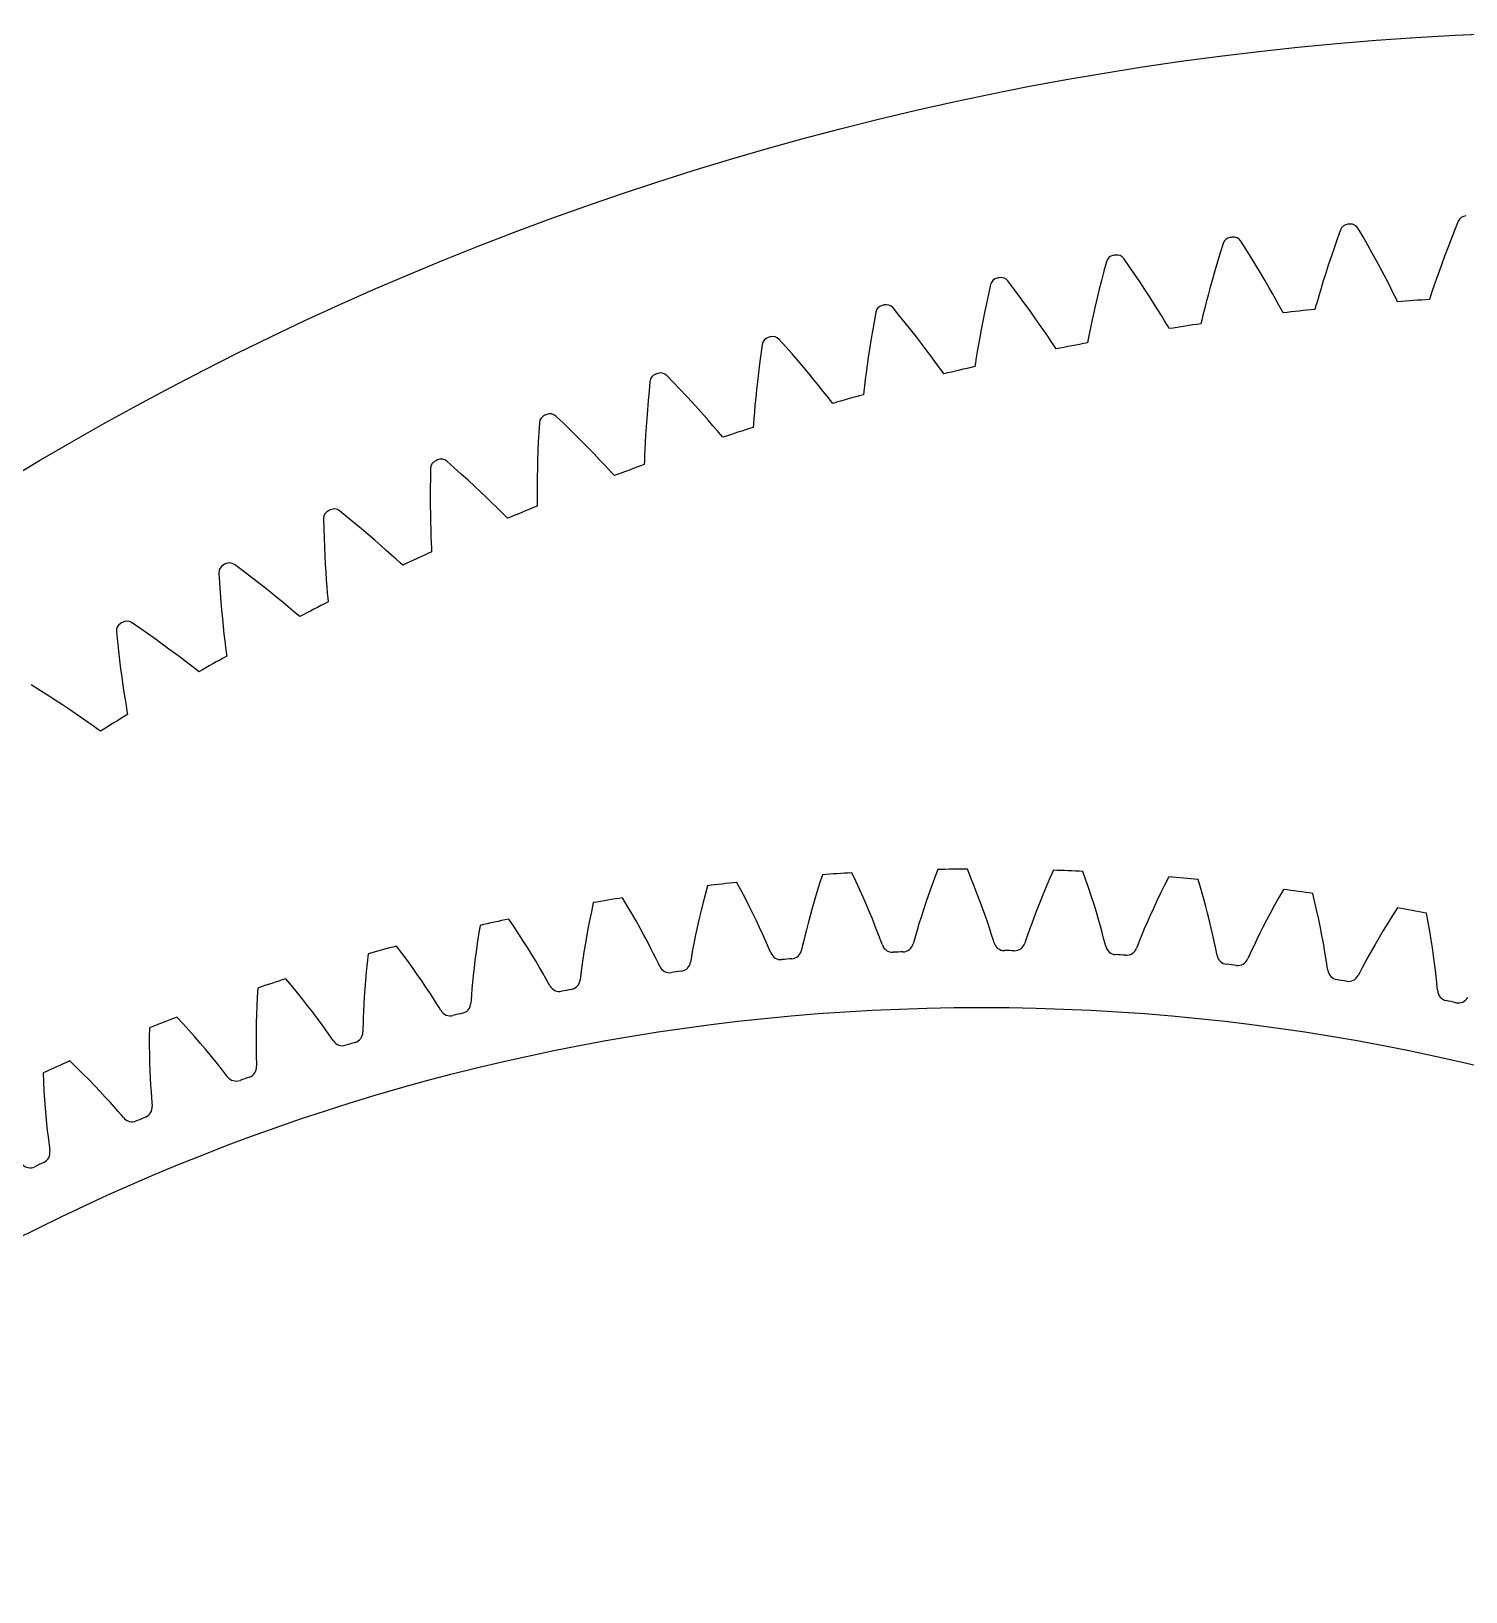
# Model space of a CAD drawing. Header units: millimetres. Extents: x -171 to 171, y -171 to 171.
# Drawn here: x -87.5 to -8.2, y 85 to 171.3 of the extents above; entities that cross this region are included whole.
import ezdxf

# ---------------------------------------------------------------- set-up
doc = ezdxf.new("R2010")
doc.units = ezdxf.units.MM

msp = doc.modelspace()

# ---------------------------------------------------------------- linework, layer by layer
at = {"layer": 'journal'}
msp.add_circle((-35, 0), 117.35, dxfattribs=at)
at = {"layer": 'outer'}
msp.add_circle((0, 0), 171.326572, dxfattribs=at)
at = {"layer": 'output_ring'}
for p, q in [((-8.648184, 160.820363), (-8.850737, 160.316102)), ((-20.378267, 159.261779), (-20.668935, 159.72093)), ((-15.340369, 159.825721), (-15.513183, 159.328869)), ((-15.158418, 160.337777), (-15.340369, 159.825721)), ((-13.907351, 159.956787), (-14.179172, 160.42734)), ((-13.647272, 159.499528), (-13.907351, 159.956787)), ((-9.043544, 159.826661), (-9.225796, 159.35325)), ((-8.850737, 160.316102), (-9.043544, 159.826661)), ((-21.804797, 159.072747), (-21.957333, 158.5693)), ((-21.643746, 159.591756), (-21.804797, 159.072747)), ((-20.099872, 158.815435), (-20.378267, 159.261779)), ((-19.834764, 158.38294), (-20.099872, 158.815435)), ((-15.6761, 158.848461), (-15.829045, 158.385909)), ((-15.513183, 159.328869), (-15.6761, 158.848461)), ((-13.39991, 159.056644), (-13.647272, 159.499528)), ((-13.165593, 158.629511), (-13.39991, 159.056644)), ((-9.397361, 158.897276), (-9.558023, 158.460476)), ((-9.225796, 159.35325), (-9.397361, 158.897276)), ((-28.233399, 158.058417), (-28.365408, 157.549202)), ((-28.093514, 158.583526), (-28.233399, 158.058417)), ((-26.815702, 158.305105), (-27.124739, 158.752099)), ((-26.519447, 157.87041), (-26.815702, 158.305105)), ((-22.100648, 158.082684), (-22.234722, 157.614313)), ((-21.957333, 158.5693), (-22.100648, 158.082684)), ((-19.58333, 157.965654), (-19.834764, 158.38294)), ((-19.346095, 157.565246), (-19.58333, 157.965654)), ((-15.971874, 157.942956), (-16.104334, 157.521831)), ((-15.829045, 158.385909), (-15.971874, 157.942956)), ((-12.94478, 158.219818), (-13.165593, 158.629511)), ((-12.738123, 157.829709), (-12.94478, 158.219818)), ((-9.707441, 158.045064), (-9.845069, 157.653993)), ((-9.558023, 158.460476), (-9.707441, 158.045064)), ((-34.497125, 157.314744), (-34.615614, 156.784398)), ((-33.209079, 157.088336), (-33.535976, 157.522439)), ((-32.895451, 156.666003), (-33.209079, 157.088336)), ((-28.488884, 157.057178), (-28.603868, 156.583759)), ((-28.365408, 157.549202), (-28.488884, 157.057178)), ((-26.23703, 157.449014), (-26.519447, 157.87041)), ((-25.968892, 157.04226), (-26.23703, 157.449014)), ((-25.715625, 156.651795), (-25.968892, 157.04226)), ((-22.359483, 157.165937), (-22.474768, 156.739789)), ((-22.234722, 157.614313), (-22.359483, 157.165937)), ((-19.123799, 157.183832), (-19.346095, 157.565246)), ((-18.917513, 156.824216), (-19.123799, 157.183832)), ((-16.226, 157.125504), (-16.336142, 156.758191)), ((-16.104334, 157.521831), (-16.226, 157.125504)), ((-12.54658, 157.462028), (-12.738123, 157.829709)), ((-12.371634, 157.12079), (-12.54658, 157.462028)), ((-12.215796, 156.81224), (-12.371634, 157.12079)), ((-9.970005, 157.291446), (-10.080647, 156.963961)), ((-9.845069, 157.653993), (-9.970005, 157.291446)), ((-34.726878, 156.270251), (-34.830314, 155.773627)), ((-34.615614, 156.784398), (-34.726878, 156.270251)), ((-32.596189, 156.256399), (-32.895451, 156.666003)), ((-32.311787, 155.860845), (-32.596189, 156.256399)), ((-28.603868, 156.583759), (-28.710355, 156.130694)), ((-25.478055, 156.279703), (-25.715625, 156.651795)), ((-25.257364, 155.928742), (-25.478055, 156.279703)), ((-22.580272, 156.338857), (-22.675438, 155.967383)), ((-22.474768, 156.739789), (-22.580272, 156.338857)), ((-18.728881, 156.490348), (-18.917513, 156.824216)), ((-18.560668, 156.188367), (-18.728881, 156.490348)), ((-18.418392, 155.929677), (-18.560668, 156.188367)), ((-16.433421, 156.426491), (-16.514976, 156.142745)), ((-16.336142, 156.758191), (-16.433421, 156.426491)), ((-12.084121, 156.547997), (-12.215796, 156.81224)), ((-11.99497, 156.367178), (-12.084121, 156.547997)), ((-10.173634, 156.683753), (-10.236321, 156.492144)), ((-10.080647, 156.963961), (-10.173634, 156.683753)), ((-40.844056, 155.787495), (-40.940956, 155.252782)), ((-39.547893, 155.613471), (-39.892114, 156.033969)), ((-39.217408, 155.204195), (-39.547893, 155.613471)), ((-34.830314, 155.773627), (-34.926017, 155.295937)), ((-32.042905, 155.480965), (-32.311787, 155.860845)), ((-31.79045, 155.118806), (-32.042905, 155.480965)), ((-28.808275, 155.700225), (-28.897445, 155.295346)), ((-28.710355, 156.130694), (-28.808275, 155.700225)), ((-25.055357, 155.602793), (-25.257364, 155.928742)), ((-24.875044, 155.307877), (-25.055357, 155.602793)), ((-22.829184, 155.345195), (-22.876148, 155.149139)), ((-22.759195, 155.632013), (-22.829184, 155.345195)), ((-22.675438, 155.967383), (-22.759195, 155.632013)), ((-18.321986, 155.752619), (-18.418392, 155.929677)), ((-16.514976, 156.142745), (-16.569847, 155.948753)), ((-41.031293, 154.734548), (-41.114517, 154.234141)), ((-40.940956, 155.252782), (-41.031293, 154.734548)), ((-38.901792, 154.807055), (-39.217408, 155.204195)), ((-38.601593, 154.423352), (-38.901792, 154.807055)), ((-35.014056, 154.838929), (-35.094451, 154.404845)), ((-34.926017, 155.295937), (-35.014056, 154.838929)), ((-31.555718, 154.777077), (-31.79045, 155.118806)), ((-31.340668, 154.459582), (-31.555718, 154.777077)), ((-31.148551, 154.172216), (-31.340668, 154.459582)), ((-29.047575, 154.581832), (-29.105884, 154.292413)), ((-28.977479, 154.920321), (-29.047575, 154.581832)), ((-28.897445, 155.295346), (-28.977479, 154.920321)), ((-24.722402, 155.055165), (-24.875044, 155.307877)), ((-24.6189, 154.882159), (-24.722402, 155.055165)), ((-47.123881, 154.004286), (-47.199032, 153.466086)), ((-45.821731, 153.882933), (-46.18271, 154.289137)), ((-45.474931, 153.487387), (-45.821731, 153.882933)), ((-41.190783, 153.752964), (-41.260229, 153.292764)), ((-41.114517, 154.234141), (-41.190783, 153.752964)), ((-38.317537, 154.05468), (-38.601593, 154.423352)), ((-38.050613, 153.70305), (-38.317537, 154.05468)), ((-37.802225, 153.371114), (-38.050613, 153.70305)), ((-35.231909, 153.618725), (-35.288231, 153.277673)), ((-35.16714, 153.996686), (-35.231909, 153.618725)), ((-35.094451, 154.404845), (-35.16714, 153.996686)), ((-30.985793, 153.925898), (-31.148551, 154.172216)), ((-30.875365, 153.757229), (-30.985793, 153.925898)), ((-29.105884, 154.292413), (-29.144864, 154.094615)), ((-47.268293, 152.944617), (-47.331169, 152.441248)), ((-47.199032, 153.466086), (-47.268293, 152.944617)), ((-45.14348, 153.103363), (-45.474931, 153.487387)), ((-44.827978, 152.732142), (-45.14348, 153.103363)), ((-44.529215, 152.375284), (-44.827978, 152.732142)), ((-41.322967, 152.855779), (-41.379055, 152.445009)), ((-41.260229, 153.292764), (-41.322967, 152.855779)), ((-37.574485, 153.062595), (-37.802225, 153.371114)), ((-37.370881, 152.78325), (-37.574485, 153.062595)), ((-37.198274, 152.543731), (-37.370881, 152.78325)), ((-35.334763, 152.98613), (-35.365695, 152.786914)), ((-35.288231, 153.277673), (-35.334763, 152.98613)), ((-53.326282, 151.968049), (-53.37956, 151.427246)), ((-52.020283, 151.899566), (-52.397428, 152.290807)), ((-51.657738, 151.5184), (-52.020283, 151.899566)), ((-47.387873, 151.957376), (-47.438612, 151.49474)), ((-47.331169, 152.441248), (-47.387873, 151.957376)), ((-44.24826, 152.03476), (-44.529215, 152.375284)), ((-43.986624, 151.713163), (-44.24826, 152.03476)), ((-41.428454, 152.064734), (-41.470908, 151.72168)), ((-41.379055, 152.445009), (-41.428454, 152.064734)), ((-37.081101, 152.379675), (-37.198274, 152.543731)), ((-53.37956, 151.427246), (-53.427631, 150.903398)), ((-51.310997, 151.148124), (-51.657738, 151.5184)), ((-50.98071, 150.789993), (-51.310997, 151.148124)), ((-47.483589, 151.055571), (-47.522984, 150.642866)), ((-47.438612, 151.49474), (-47.483589, 151.055571)), ((-43.746568, 151.414127), (-43.986624, 151.713163)), ((-43.53181, 151.143263), (-43.746568, 151.414127)), ((-43.349638, 150.910934), (-43.53181, 151.143263)), ((-41.505587, 151.42849), (-41.52842, 151.228185)), ((-41.470908, 151.72168), (-41.505587, 151.42849)), ((-53.470057, 150.397895), (-53.507104, 149.912123)), ((-53.427631, 150.903398), (-53.470057, 150.397895)), ((-50.667731, 150.445536), (-50.98071, 150.789993)), ((-50.373207, 150.116677), (-50.667731, 150.445536)), ((-47.556932, 150.260901), (-47.585449, 149.916408)), ((-47.522984, 150.642866), (-47.556932, 150.260901)), ((-43.225914, 150.751763), (-43.349638, 150.910934)), ((-59.441067, 149.682129), (-59.472385, 149.139611)), ((-58.133366, 149.666629), (-58.526056, 150.042264)), ((-57.755672, 149.300468), (-58.133366, 149.666629)), ((-57.39421, 148.944548), (-57.755672, 149.300468)), ((-53.539053, 149.44781), (-53.566196, 149.007179)), ((-53.507104, 149.912123), (-53.539053, 149.44781)), ((-50.098753, 149.805948), (-50.373207, 150.116677)), ((-49.846775, 149.516885), (-50.098753, 149.805948)), ((-49.621217, 149.254947), (-49.846775, 149.516885)), ((-47.608217, 149.622054), (-47.622914, 149.420988)), ((-47.585449, 149.916408), (-47.608217, 149.622054)), ((-59.499188, 148.614246), (-59.521093, 148.107438)), ((-59.472385, 149.139611), (-59.499188, 148.614246)), ((-57.049681, 148.600096), (-57.39421, 148.944548)), ((-56.722999, 148.268606), (-57.049681, 148.600096)), ((-53.588834, 148.593216), (-53.607274, 148.210189)), ((-53.566196, 149.007179), (-53.588834, 148.593216)), ((-49.42978, 149.030192), (-49.621217, 149.254947)), ((-49.299706, 148.876165), (-49.42978, 149.030192)), ((-64.150937, 147.18779), (-64.558527, 147.547203)), ((-59.538424, 147.620564), (-59.55153, 147.155338)), ((-59.521093, 148.107438), (-59.538424, 147.620564)), ((-56.41539, 147.951953), (-56.722999, 148.268606)), ((-56.128569, 147.652601), (-56.41539, 147.951953)), ((-55.865085, 147.373988), (-56.128569, 147.652601)), ((-53.632627, 147.569789), (-53.639164, 147.368292)), ((-53.621807, 147.864824), (-53.632627, 147.569789)), ((-53.607274, 148.210189), (-53.621807, 147.864824)), ((-65.458192, 147.150282), (-65.467498, 146.60694)), ((-63.758714, 146.837236), (-64.150937, 147.18779)), ((-63.383125, 146.496256), (-63.758714, 146.837236)), ((-59.560793, 146.713969), (-59.566636, 146.299429)), ((-59.55153, 147.155338), (-59.560793, 146.713969)), ((-55.629096, 147.121406), (-55.865085, 147.373988)), ((-55.428708, 146.904594), (-55.629096, 147.121406)), ((-55.292499, 146.755964), (-55.428708, 146.904594)), ((-65.472987, 146.08092), (-65.474336, 145.573641)), ((-65.467498, 146.60694), (-65.472987, 146.08092)), ((-63.02492, 146.16605), (-63.383125, 146.496256)), ((-62.685073, 145.848071), (-63.02492, 146.16605)), ((-62.364884, 145.544145), (-62.685073, 145.848071)), ((-59.569539, 145.915969), (-59.570064, 145.570299)), ((-59.566636, 146.299429), (-59.569539, 145.915969)), ((-65.474336, 145.573641), (-65.471922, 145.086464)), ((-65.471922, 145.086464), (-65.466164, 144.62109)), ((-62.066167, 145.256662), (-62.364884, 145.544145)), ((-61.791608, 144.988956), (-62.066167, 145.256662)), ((-61.545577, 144.746144), (-61.791608, 144.988956)), ((-59.570064, 145.570299), (-59.568919, 145.275067)), ((-59.568919, 145.275067), (-59.567285, 145.073471)), ((-71.367768, 144.376667), (-71.355047, 143.833394)), ((-70.063107, 144.467121), (-70.484928, 144.809721)), ((-69.657, 144.13275), (-70.063107, 144.467121)), ((-69.267901, 143.807272), (-69.657, 144.13275)), ((-65.466164, 144.62109), (-65.457533, 144.179708)), ((-65.457533, 144.179708), (-65.446572, 143.765271)), ((-61.336567, 144.537631), (-61.545577, 144.746144)), ((-61.194447, 144.394644), (-61.336567, 144.537631)), ((-71.355047, 143.833394), (-71.339215, 143.307584)), ((-71.339215, 143.307584), (-71.320005, 142.800667)), ((-68.896609, 143.491853), (-69.267901, 143.807272)), ((-68.544154, 143.187908), (-68.896609, 143.491853)), ((-65.446572, 143.765271), (-65.433932, 143.382009)), ((-65.433932, 143.382009), (-65.420448, 143.036601)), ((-71.320005, 142.800667), (-71.29785, 142.313989)), ((-68.211912, 142.897207), (-68.544154, 143.187908)), ((-67.90179, 142.622067), (-68.211912, 142.897207)), ((-67.616607, 142.365707), (-67.90179, 142.622067)), ((-65.420448, 143.036601), (-65.40734, 142.741659)), ((-65.40734, 142.741659), (-65.397537, 142.540295)), ((-75.860164, 141.509094), (-76.295522, 141.834318)), ((-75.44084, 141.191455), (-75.860164, 141.509094)), ((-71.29785, 142.313989), (-71.273237, 141.849229)), ((-71.273237, 141.849229), (-71.246725, 141.40856)), ((-67.360939, 142.133065), (-67.616607, 142.365707)), ((-67.14365, 141.933194), (-67.360939, 142.133065)), ((-66.995852, 141.796084), (-67.14365, 141.933194)), ((-77.160088, 141.365842), (-77.125361, 140.823531)), ((-77.125361, 140.823531), (-77.088233, 140.298794)), ((-75.038871, 140.882013), (-75.44084, 141.191455)), ((-74.655101, 140.5819), (-75.038871, 140.882013)), ((-71.246725, 141.40856), (-71.218978, 140.994908)), ((-71.218978, 140.994908), (-71.190817, 140.612473)), ((-77.088233, 140.298794), (-77.048495, 139.793072)), ((-77.048495, 139.793072), (-77.006635, 139.307691)), ((-74.290618, 140.292488), (-74.655101, 140.5819)), ((-73.946868, 140.01549), (-74.290618, 140.292488)), ((-73.62585, 139.753144), (-73.946868, 140.01549)), ((-71.190817, 140.612473), (-71.163346, 140.267896)), ((-71.163346, 140.267896), (-71.138296, 139.973727)), ((-71.138296, 139.973727), (-71.120341, 139.772925)), ((-77.006635, 139.307691), (-76.963208, 138.844311)), ((-73.330513, 139.508552), (-73.62585, 139.753144)), ((-73.065627, 139.286462), (-73.330513, 139.508552)), ((-72.840417, 139.095561), (-73.065627, 139.286462)), ((-72.687183, 138.964553), (-72.840417, 139.095561)), ((-82.825633, 138.122753), (-82.768957, 137.582295)), ((-81.532583, 138.318567), (-81.980763, 138.625881)), ((-81.100731, 138.018183), (-81.532583, 138.318567)), ((-76.963208, 138.844311), (-76.91886, 138.405079)), ((-76.91886, 138.405079), (-76.874372, 137.992891)), ((-82.768957, 137.582295), (-82.710595, 137.059494)), ((-80.686551, 137.725285), (-81.100731, 138.018183)), ((-80.290934, 137.440971), (-80.686551, 137.725285)), ((-79.915023, 137.166568), (-80.290934, 137.440971)), ((-76.874372, 137.992891), (-76.830736, 137.611911)), ((-76.830736, 137.611911), (-76.789323, 137.26873)), ((-76.789323, 137.26873), (-76.752372, 136.975818)), ((-82.710595, 137.059494), (-82.650395, 136.555798)), ((-82.650395, 136.555798), (-82.588899, 136.072512)), ((-79.560329, 136.903728), (-79.915023, 137.166568)), ((-79.228944, 136.654606), (-79.560329, 136.903728)), ((-78.923937, 136.422184), (-79.228944, 136.654606)), ((-78.650268, 136.211012), (-78.923937, 136.422184)), ((-76.752372, 136.975818), (-76.726294, 136.775909)), ((-82.588899, 136.072512), (-82.526729, 135.611272)), ((-82.526729, 135.611272), (-82.464617, 135.174198)), ((-78.417506, 136.029394), (-78.650268, 136.211012)), ((-78.25909, 135.904703), (-78.417506, 136.029394)), ((-87.071044, 134.900784), (-87.53131, 135.189682)), ((-86.627374, 134.618147), (-87.071044, 134.900784)), ((-86.201664, 134.342275), (-86.627374, 134.618147)), ((-82.464617, 135.174198), (-82.403461, 134.764151)), ((-82.403461, 134.764151), (-82.344422, 134.385253)), ((-85.79485, 134.074227), (-86.201664, 134.342275)), ((-85.408127, 133.815283), (-85.79485, 134.074227)), ((-85.043073, 133.567034), (-85.408127, 133.815283)), ((-82.344422, 134.385253), (-82.289135, 134.044032)), ((-82.289135, 134.044032), (-82.240345, 133.752858)), ((-82.240345, 133.752858), (-82.206186, 133.55417)), ((-84.701864, 133.331546), (-85.043073, 133.567034)), ((-84.387689, 133.111675), (-84.701864, 133.331546)), ((-84.105687, 132.911767), (-84.387689, 133.111675)), ((-83.865756, 132.739731), (-84.105687, 132.911767)), ((-83.702417, 132.621563), (-83.865756, 132.739731))]:
    msp.add_line(p, q, dxfattribs=at)
for centre, radius, start, end in [((-14.707685, 160.17273), 0.48, 95.24641, 159.888554), ((0, 0), 161.326572, 95.205203, 95.24641), ((-14.592486, 160.183267), 0.48, 30.563059, 95.205203), ((-8.204511, 160.637186), 0.48, 92.923829, 157.565973), ((-21.186696, 159.445111), 0.48, 97.568991, 162.211134), ((0, 0), 161.326572, 97.527784, 97.568991), ((-21.072018, 159.460307), 0.48, 32.88564, 97.527784), ((-27.630896, 158.455524), 0.48, 99.891571, 164.533715), ((0, 0), 161.326572, 99.850364, 99.891571), ((-27.516928, 158.475355), 0.48, 35.20822, 99.850364), ((-34.029699, 157.205595), 0.48, 102.214152, 166.856296), ((0, 0), 161.326572, 102.172945, 102.214152), ((-33.916629, 157.230028), 0.48, 37.530801, 102.172945), ((0, 0), 161.326572, 104.495526, 104.536732), ((-40.260604, 155.726373), 0.48, 39.853382, 104.495526), ((0, 0), 156.826572, 93.742448, 94.386584), ((-40.372592, 155.697378), 0.48, 104.536732, 169.178876), ((0, 0), 156.826572, 96.065028, 96.709165), ((0, 0), 156.826572, 98.387609, 99.031746), ((-46.649152, 153.93335), 0.48, 106.859313, 171.501457), ((0, 0), 161.326572, 106.818106, 106.859313), ((-46.538431, 153.96686), 0.48, 42.175962, 106.818106), ((0, 0), 156.826572, 100.71019, 101.354326), ((0, 0), 156.826572, 103.03277, 103.676907), ((-52.849068, 151.91641), 0.48, 109.181894, 173.824038), ((0, 0), 161.326572, 109.140687, 109.181894), ((-52.739796, 151.95438), 0.48, 44.498543, 109.140687), ((0, 0), 156.826572, 105.355351, 105.999488), ((0, 0), 161.326572, 111.463268, 111.504474), ((-58.85451, 149.692238), 0.48, 46.821124, 111.463268), ((-58.962153, 149.649872), 0.48, 111.504474, 176.146618), ((0, 0), 156.826572, 107.677932, 108.322068), ((-64.978363, 147.137459), 0.48, 113.827055, 178.469199), ((0, 0), 161.326572, 113.785848, 113.827055), ((-64.872525, 147.184153), 0.48, 49.143704, 113.785848), ((0, 0), 156.826572, 110.000512, 110.644649), ((0, 0), 156.826572, 112.323093, 112.96723), ((-70.887814, 144.3833), 0.48, 116.149636, 180.79178), ((0, 0), 161.326572, 116.108429, 116.149636), ((-70.783956, 144.434245), 0.48, 51.466285, 116.108429), ((0, 0), 156.826572, 114.645674, 115.28981), ((-76.680796, 141.39192), 0.48, 118.472216, 183.11436), ((0, 0), 161.326572, 118.431009, 118.472216), ((-76.579088, 141.447032), 0.48, 53.788866, 118.431009), ((0, 0), 156.826572, 116.968254, 117.612391), ((-82.347793, 138.168233), 0.48, 120.794797, 185.436941), ((0, 0), 161.326572, 120.75359, 120.794797), ((-82.248401, 138.227421), 0.48, 56.111446, 120.75359), ((0, 0), 156.826572, 119.290835, 119.934972), ((0, 0), 156.826572, 121.613416, 122.257552)]:
    msp.add_arc(centre, radius, start, end, dxfattribs=at)
at = {"layer": 'thin_ring_external'}
for p, q in [((-48.284341, 123.815043), (-48.526964, 124.265929)), ((-43.787967, 124.690704), (-43.946537, 124.203856)), ((-41.944943, 124.331839), (-42.164227, 124.794527)), ((-41.737818, 123.882251), (-41.944943, 124.331839)), ((-37.592944, 124.498655), (-37.765046, 124.03453)), ((-37.409722, 124.976771), (-37.592944, 124.498655)), ((-35.587426, 124.524268), (-35.782799, 124.997549)), ((-35.403527, 124.06469), (-35.587426, 124.524268)), ((-31.232587, 124.468651), (-31.428162, 124.013919)), ((-31.02519, 124.936788), (-31.232587, 124.468651)), ((-29.228377, 124.391828), (-29.399329, 124.874467)), ((-29.068184, 123.923459), (-29.228377, 124.391828)), ((-24.651029, 124.570859), (-24.882058, 124.113922)), ((-22.884385, 123.934863), (-23.03047, 124.425602)), ((-54.589082, 122.975227), (-54.854411, 123.413137)), ((-50.27679, 123.585024), (-50.400659, 123.105767)), ((-50.143285, 124.079333), (-50.27679, 123.585024)), ((-48.05453, 123.376616), (-48.284341, 123.815043)), ((-44.094716, 123.73155), (-44.232593, 123.274905)), ((-43.946537, 124.203856), (-44.094716, 123.73155)), ((-41.542905, 123.446885), (-41.737818, 123.882251)), ((-41.360308, 123.027087), (-41.542905, 123.446885)), ((-37.92606, 123.585522), (-38.075986, 123.152978)), ((-37.765046, 124.03453), (-37.92606, 123.585522)), ((-35.231099, 123.61994), (-35.403527, 124.06469)), ((-35.070175, 123.191367), (-35.231099, 123.61994)), ((-31.611893, 123.573718), (-31.78371, 123.149394)), ((-31.428162, 124.013919), (-31.611893, 123.573718)), ((-28.91869, 123.470485), (-29.068184, 123.923459)), ((-28.779859, 123.034254), (-28.91869, 123.470485)), ((-25.100597, 123.66977), (-25.306565, 123.239524)), ((-24.882058, 124.113922), (-25.100597, 123.66977)), ((-22.748316, 123.458926), (-22.884385, 123.934863)), ((-22.622146, 122.998909), (-22.748316, 123.458926)), ((-18.557926, 123.435395), (-18.798859, 123.002981)), ((-18.303866, 123.879938), (-18.557926, 123.435395)), ((-16.572001, 123.154567), (-16.692839, 123.652124)), ((-56.567187, 122.643773), (-56.666423, 122.158816)), ((-56.459096, 123.144254), (-56.567187, 122.643773)), ((-54.337184, 122.549107), (-54.589082, 122.975227)), ((-54.098886, 122.13589), (-54.337184, 122.549107)), ((-50.51504, 122.642678), (-50.62007, 122.1971)), ((-50.400659, 123.105767), (-50.51504, 122.642678)), ((-47.837641, 122.951771), (-48.05453, 123.376616)), ((-47.633847, 122.541844), (-47.837641, 122.951771)), ((-47.443408, 122.14848), (-47.633847, 122.541844)), ((-44.360238, 122.835271), (-44.477686, 122.414309)), ((-44.232593, 123.274905), (-44.360238, 122.835271)), ((-41.190203, 122.624512), (-41.360308, 123.027087)), ((-41.032882, 122.241257), (-41.190203, 122.624512)), ((-38.214775, 122.738563), (-38.342297, 122.34439)), ((-38.075986, 123.152978), (-38.214775, 122.738563)), ((-34.920848, 122.780631), (-35.070175, 123.191367)), ((-34.783301, 122.389843), (-34.920848, 122.780631)), ((-31.943478, 122.742606), (-32.09096, 122.355458)), ((-31.78371, 123.149394), (-31.943478, 122.742606)), ((-28.651699, 122.616429), (-28.779859, 123.034254)), ((-28.534286, 122.219128), (-28.651699, 122.616429)), ((-25.499824, 122.824527), (-25.680155, 122.426427)), ((-25.306565, 123.239524), (-25.499824, 122.824527)), ((-22.505771, 122.556158), (-22.622146, 122.998909)), ((-22.399112, 122.132335), (-22.505771, 122.556158)), ((-19.026526, 122.583813), (-19.240723, 122.179225)), ((-18.798859, 123.002981), (-19.026526, 122.583813)), ((-16.460412, 122.672303), (-16.572001, 123.154567)), ((-16.357895, 122.206444), (-16.460412, 122.672303)), ((-12.000262, 122.86583), (-12.276689, 122.434838)), ((-10.307694, 122.052974), (-10.402968, 122.556053)), ((-62.718922, 121.887905), (-62.801317, 121.382557)), ((-60.842717, 121.814582), (-61.130061, 122.238373)), ((-60.56939, 121.40188), (-60.842717, 121.814582)), ((-56.757009, 121.690491), (-56.839151, 121.24013)), ((-56.666423, 122.158816), (-56.757009, 121.690491)), ((-53.874426, 121.736904), (-54.098886, 122.13589)), ((-53.664151, 121.353776), (-53.874426, 121.736904)), ((-50.71587, 121.77069), (-50.802526, 121.365567)), ((-50.62007, 122.1971), (-50.71587, 121.77069)), ((-47.266723, 121.773758), (-47.443408, 122.14848)), ((-47.104415, 121.420435), (-47.266723, 121.773758)), ((-44.584914, 122.014139), (-44.681801, 121.637583)), ((-44.477686, 122.414309), (-44.584914, 122.014139)), ((-40.888826, 121.880108), (-41.032882, 122.241257)), ((-40.758854, 121.544994), (-40.888826, 121.880108)), ((-38.458284, 121.973272), (-38.562222, 121.629192)), ((-38.342297, 122.34439), (-38.458284, 121.973272)), ((-34.657874, 122.021809), (-34.783301, 122.389843)), ((-34.545183, 121.680496), (-34.657874, 122.021809)), ((-34.446417, 121.37209), (-34.545183, 121.680496)), ((-32.225745, 121.990747), (-32.347116, 121.652423)), ((-32.09096, 122.355458), (-32.225745, 121.990747)), ((-28.427814, 121.845169), (-28.534286, 122.219128)), ((-28.332698, 121.498547), (-28.427814, 121.845169)), ((-26.000444, 121.689962), (-26.138932, 121.358277)), ((-25.847212, 122.047315), (-26.000444, 121.689962)), ((-25.680155, 122.426427), (-25.847212, 122.047315)), ((-22.302139, 121.729557), (-22.399112, 122.132335)), ((-22.2149, 121.350649), (-22.302139, 121.729557)), ((-19.441146, 121.790852), (-19.627343, 121.420765)), ((-19.240723, 122.179225), (-19.441146, 121.790852)), ((-16.264279, 121.758328), (-16.357895, 122.206444)), ((-16.1794, 121.329611), (-16.264279, 121.758328)), ((-12.539387, 122.01529), (-12.788161, 121.608294)), ((-12.276689, 122.434838), (-12.539387, 122.01529)), ((-10.220875, 121.565642), (-10.307694, 122.052974)), ((-62.875662, 120.893166), (-62.942217, 120.420827)), ((-62.801317, 121.382557), (-62.875662, 120.893166)), ((-60.310304, 121.00137), (-60.56939, 121.40188)), ((-60.065764, 120.614366), (-60.310304, 121.00137)), ((-56.913053, 120.809386), (-56.97891, 120.400366)), ((-56.839151, 121.24013), (-56.913053, 120.809386)), ((-53.468563, 120.988565), (-53.664151, 121.353776)), ((-53.288425, 120.64399), (-53.468563, 120.988565)), ((-50.880059, 120.984555), (-50.948362, 120.631669)), ((-50.802526, 121.365567), (-50.880059, 120.984555)), ((-46.957502, 121.092395), (-47.104415, 121.420435)), ((-46.827798, 120.79567), (-46.957502, 121.092395)), ((-44.842901, 120.973584), (-44.904636, 120.704111)), ((-44.768034, 121.288645), (-44.842901, 120.973584)), ((-44.681801, 121.637583), (-44.768034, 121.288645)), ((-40.64447, 121.242033), (-40.758854, 121.544994)), ((-40.548918, 120.982618), (-40.64447, 121.242033)), ((-40.481801, 120.805261), (-40.548918, 120.982618)), ((-38.728492, 121.052396), (-38.781836, 120.870422)), ((-38.653079, 121.318365), (-38.728492, 121.052396)), ((-38.562222, 121.629192), (-38.653079, 121.318365)), ((-34.364236, 121.108134), (-34.446417, 121.37209)), ((-34.306262, 120.927582), (-34.364236, 121.108134)), ((-32.542621, 121.084869), (-32.605187, 120.905857)), ((-32.453726, 121.346641), (-32.542621, 121.084869)), ((-32.347116, 121.652423), (-32.453726, 121.346641)), ((-28.249808, 121.185501), (-28.332698, 121.498547)), ((-28.181212, 120.917693), (-28.249808, 121.185501)), ((-28.132533, 120.734416), (-28.181212, 120.917693)), ((-26.363162, 120.801446), (-26.434786, 120.625861)), ((-26.261016, 121.058337), (-26.363162, 120.801446)), ((-26.138932, 121.358277), (-26.261016, 121.058337)), ((-22.137607, 120.999623), (-22.2149, 121.350649)), ((-22.07081, 120.682753), (-22.137607, 120.999623)), ((-19.798622, 121.071702), (-19.953865, 120.74752)), ((-19.627343, 121.420765), (-19.798622, 121.071702)), ((-16.103119, 120.922407), (-16.1794, 121.329611)), ((-16.035341, 120.53954), (-16.103119, 120.922407)), ((-13.242728, 120.837538), (-13.447579, 120.477441)), ((-13.022736, 121.215171), (-13.242728, 120.837538)), ((-12.788161, 121.608294), (-13.022736, 121.215171)), ((-10.142279, 121.095155), (-10.220875, 121.565642)), ((-10.071666, 120.642844), (-10.142279, 121.095155)), ((-68.906433, 120.313564), (-68.962918, 119.804669)), ((-67.028932, 120.336138), (-67.337539, 120.744704)), ((-66.734889, 119.93793), (-67.028932, 120.336138)), ((-66.45569, 119.551171), (-66.734889, 119.93793)), ((-63.001256, 119.96686), (-63.053068, 119.532903)), ((-62.942217, 120.420827), (-63.001256, 119.96686)), ((-59.8362, 120.242475), (-60.065764, 120.614366)), ((-59.622219, 119.887726), (-59.8362, 120.242475)), ((-57.036887, 120.015893), (-57.087083, 119.659979)), ((-56.97891, 120.400366), (-57.036887, 120.015893)), ((-53.124954, 120.323879), (-53.288425, 120.64399)), ((-52.980268, 120.034165), (-53.124954, 120.323879)), ((-52.858757, 119.785847), (-52.980268, 120.034165)), ((-51.05494, 120.040923), (-51.089446, 119.854458)), ((-51.007045, 120.313196), (-51.05494, 120.040923)), ((-50.948362, 120.631669), (-51.007045, 120.313196)), ((-46.719124, 120.541472), (-46.827798, 120.79567)), ((-46.643039, 120.367774), (-46.719124, 120.541472)), ((-44.904636, 120.704111), (-44.948618, 120.519651)), ((-22.015977, 120.411791), (-22.07081, 120.682753)), ((-21.97672, 120.226268), (-22.015977, 120.411791)), ((-20.206234, 120.202865), (-20.286731, 120.031167)), ((-20.091104, 120.454205), (-20.206234, 120.202865)), ((-19.953865, 120.74752), (-20.091104, 120.454205)), ((-15.976072, 120.185024), (-16.035341, 120.53954)), ((-15.925542, 119.865157), (-15.976072, 120.185024)), ((-13.636458, 120.137579), (-13.808051, 119.821748)), ((-13.447579, 120.477441), (-13.636458, 120.137579)), ((-10.008788, 120.210353), (-10.071666, 120.642844)), ((-9.953399, 119.799785), (-10.008788, 120.210353)), ((-69.012177, 119.31212), (-69.054527, 118.836998)), ((-68.962918, 119.804669), (-69.012177, 119.31212)), ((-66.191709, 119.177158), (-66.45569, 119.551171)), ((-65.943455, 118.817474), (-66.191709, 119.177158)), ((-63.097954, 119.121055), (-63.136224, 118.734122)), ((-63.053068, 119.532903), (-63.097954, 119.121055)), ((-59.424723, 119.552799), (-59.622219, 119.887726)), ((-59.245119, 119.241453), (-59.424723, 119.552799)), ((-59.085829, 118.959504), (-59.245119, 119.241453)), ((-57.129428, 119.338926), (-57.163358, 119.064562)), ((-57.087083, 119.659979), (-57.129428, 119.338926)), ((-52.773901, 119.61626), (-52.858757, 119.785847)), ((-15.884617, 119.591749), (-15.925542, 119.865157)), ((-15.854884, 119.404463), (-15.884617, 119.591749)), ((-14.087902, 119.290689), (-14.177061, 119.123325)), ((-13.960089, 119.535823), (-14.087902, 119.290689)), ((-13.808051, 119.821748), (-13.960089, 119.535823)), ((-9.905259, 119.413956), (-9.953399, 119.799785)), ((-9.864169, 119.056877), (-9.905259, 119.413956)), ((-75.005486, 118.42534), (-75.035913, 117.914224)), ((-73.131587, 118.54375), (-73.460653, 118.936025)), ((-72.817594, 118.161076), (-73.131587, 118.54375)), ((-69.090309, 118.380609), (-69.119895, 117.944573)), ((-69.054527, 118.836998), (-69.090309, 118.380609)), ((-65.71164, 118.474115), (-65.943455, 118.817474)), ((-65.497299, 118.149709), (-65.71164, 118.474115)), ((-63.168181, 118.37611), (-63.194078, 118.053313)), ((-63.136224, 118.734122), (-63.168181, 118.37611)), ((-58.951797, 118.717714), (-59.085829, 118.959504)), ((-58.858394, 118.552682), (-58.951797, 118.717714)), ((-57.163358, 119.064562), (-57.188298, 118.876578)), ((-9.830038, 118.734846), (-9.864169, 119.056877)), ((-9.803126, 118.459706), (-9.830038, 118.734846)), ((-9.782995, 118.271146), (-9.803126, 118.459706)), ((-75.059958, 117.419802), (-75.077993, 116.943138)), ((-75.035913, 117.914224), (-75.059958, 117.419802)), ((-72.519011, 117.789077), (-72.817594, 118.161076)), ((-72.236277, 117.429031), (-72.519011, 117.789077)), ((-71.969982, 117.082492), (-72.236277, 117.429031)), ((-69.143694, 117.53097), (-69.162157, 117.142588)), ((-69.119895, 117.944573), (-69.143694, 117.53097)), ((-65.302032, 117.847939), (-65.497299, 118.149709)), ((-65.128554, 117.574491), (-65.302032, 117.847939)), ((-64.982351, 117.339861), (-65.128554, 117.574491)), ((-63.213954, 117.777575), (-63.229263, 117.588562)), ((-63.194078, 118.053313), (-63.213954, 117.777575)), ((-79.13476, 116.442095), (-79.483428, 116.817056)), ((-75.090425, 116.485517), (-75.097708, 116.048539)), ((-75.077993, 116.943138), (-75.090425, 116.485517)), ((-71.720937, 116.751417), (-71.969982, 117.082492)), ((-71.490311, 116.438379), (-71.720937, 116.751417)), ((-69.175792, 116.783411), (-69.185172, 116.459713)), ((-69.162157, 117.142588), (-69.175792, 116.783411)), ((-64.880642, 117.179813), (-64.982351, 117.339861)), ((-81.00017, 116.228157), (-81.004458, 115.716154)), ((-81.004458, 115.716154), (-81.003227, 115.22115)), ((-78.801638, 116.075952), (-79.13476, 116.442095)), ((-78.48445, 115.719685), (-78.801638, 116.075952)), ((-78.183701, 115.374545), (-78.48445, 115.719685)), ((-75.097708, 116.048539), (-75.100356, 115.63426)), ((-75.100356, 115.63426), (-75.098964, 115.245442)), ((-71.279891, 116.146973), (-71.490311, 116.438379)), ((-71.092676, 115.88274), (-71.279891, 116.146973)), ((-70.934683, 115.655881), (-71.092676, 115.88274)), ((-70.824935, 115.501235), (-70.934683, 115.655881)), ((-69.190943, 116.183319), (-69.196581, 115.993772)), ((-69.185172, 116.459713), (-69.190943, 116.183319)), ((-81.003227, 115.22115), (-80.996899, 114.744186)), ((-77.900058, 115.042056), (-78.183701, 115.374545)), ((-77.634433, 114.724129), (-77.900058, 115.042056)), ((-75.098964, 115.245442), (-75.094242, 114.886038)), ((-75.094242, 114.886038), (-75.087082, 114.562283)), ((-85.022792, 114.036656), (-85.39015, 114.393325)), ((-84.671408, 113.688), (-85.022792, 114.036656)), ((-80.996899, 114.744186), (-80.985949, 114.286527)), ((-80.985949, 114.286527), (-80.97091, 113.849747)), ((-77.388124, 114.423275), (-77.634433, 114.724129)), ((-77.163099, 114.142993), (-77.388124, 114.423275)), ((-76.962637, 113.888664), (-77.163099, 114.142993)), ((-75.087082, 114.562283), (-75.078733, 114.285955)), ((-75.078733, 114.285955), (-75.074685, 114.096367)), ((-86.874844, 113.727748), (-86.852984, 113.216194)), ((-86.852984, 113.216194), (-86.826478, 112.721898)), ((-84.336443, 113.348394), (-84.671408, 113.688)), ((-84.018463, 113.01906), (-84.336443, 113.348394)), ((-80.97091, 113.849747), (-80.952402, 113.435874)), ((-80.952402, 113.435874), (-80.931158, 113.047634)), ((-80.931158, 113.047634), (-80.908091, 112.688939)), ((-76.793267, 113.670168), (-76.962637, 113.888664)), ((-76.675765, 113.521328), (-76.793267, 113.670168)), ((-86.826478, 112.721898), (-86.795805, 112.24588)), ((-86.795805, 112.24588), (-86.7615, 111.789377)), ((-83.718213, 112.701487), (-84.018463, 113.01906)), ((-83.436701, 112.397538), (-83.718213, 112.701487)), ((-83.175352, 112.109653), (-83.436701, 112.397538)), ((-80.908091, 112.688939), (-80.884409, 112.365972)), ((-80.884409, 112.365972), (-80.861961, 112.090432)), ((-86.7615, 111.789377), (-86.724179, 111.353935)), ((-86.724179, 111.353935), (-86.684562, 110.941546)), ((-82.936309, 111.841227), (-83.175352, 112.109653)), ((-82.723122, 111.597466), (-82.936309, 111.841227)), ((-82.542816, 111.387903), (-82.723122, 111.597466)), ((-82.417868, 111.245256), (-82.542816, 111.387903)), ((-80.861961, 112.090432), (-80.848238, 111.901298)), ((-86.684562, 110.941546), (-86.643523, 110.554898)), ((-86.643523, 110.554898), (-86.60217, 110.197849)), ((-86.60217, 110.197849), (-86.562028, 109.876512)), ((-86.562028, 109.876512), (-86.525541, 109.602477)), ((-86.525541, 109.602477), (-86.502178, 109.41429))]:
    msp.add_line(p, q, dxfattribs=at)
for centre, radius, start, end in [((-35, 0), 125, 96.21247, 96.958262), ((-35, 0), 125, 93.28564, 94.031433), ((-35, 0), 125, 90.358811, 91.104604), ((-35, 0), 125, 87.431982, 88.177774), ((-35, 0), 125, 84.505153, 85.250945), ((-35, 0), 125, 99.139299, 99.885091), ((-35, 0), 125, 81.578323, 82.324116), ((-35, 0), 125, 78.651494, 79.397286), ((-35, 0), 125, 102.066128, 102.811921), ((-39.914367, 121.000244), 0.6, 198.963802, 272.325762), ((-39.362531, 121.021396), 0.6, 272.064482, 345.426442), ((-33.729612, 121.093336), 0.6, 196.036973, 269.398933), ((-33.177416, 121.086284), 0.6, 269.137652, 342.499612), ((-35, 0), 125, 104.992957, 105.73875), ((-46.086301, 120.591475), 0.6, 201.890632, 275.252592), ((-35, 0), 120.5, 94.991311, 95.252592), ((-45.536265, 120.640777), 0.6, 274.991311, 348.353271), ((-35, 0), 120.5, 92.064482, 92.325762), ((-35, 0), 120.5, 89.137652, 89.398933), ((-27.548172, 120.87051), 0.6, 193.110144, 266.472104), ((-35, 0), 120.5, 86.210823, 86.472104), ((-26.997056, 120.835272), 0.6, 266.210823, 339.572783), ((-21.386172, 120.332347), 0.6, 190.183314, 263.545275), ((-20.837575, 120.269014), 0.6, 263.283994, 336.645954), ((-52.229312, 119.868098), 0.6, 204.817461, 278.179421), ((-35, 0), 120.5, 97.91814, 98.179421), ((-51.682511, 119.94542), 0.6, 277.91814, 351.2801), ((-35, 0), 120.5, 83.283994, 83.545275), ((-15.259689, 119.48025), 0.6, 187.256485, 260.618445), ((-14.715041, 119.388988), 0.6, 260.357164, 333.719125), ((-35, 0), 125, 107.919787, 108.665579), ((-58.327373, 118.831998), 0.6, 207.74429, 281.10625), ((-35, 0), 120.5, 100.844969, 101.10625), ((-57.785234, 118.937139), 0.6, 280.844969, 354.206929), ((-35, 0), 120.5, 80.357164, 80.618445), ((-9.184707, 118.316443), 0.6, 184.329656, 257.691616), ((-63.828512, 117.618565), 0.6, 283.771799, 357.133759), ((-35, 0), 120.5, 77.430335, 77.691616), ((-8.645429, 118.19749), 0.6, 257.430335, 330.792295), ((-35, 0), 125, 110.846616, 111.592408), ((-64.364576, 117.485879), 0.6, 210.671119, 284.033079), ((-35, 0), 120.5, 103.771799, 104.033079), ((-69.796581, 115.993137), 0.6, 286.698628, 0.060588), ((-70.325171, 115.833252), 0.6, 213.597949, 286.959909), ((-35, 0), 120.5, 106.698628, 106.959909), ((-35, 0), 125, 113.773445, 114.519238), ((-75.673869, 114.065097), 0.6, 289.625457, 2.987417), ((-76.193606, 113.87843), 0.6, 216.524778, 289.886738), ((-35, 0), 120.5, 109.625457, 109.886738), ((-81.445044, 111.839474), 0.6, 292.552286, 5.914247), ((-81.954571, 111.626512), 0.6, 219.451607, 292.813567), ((-35, 0), 120.5, 112.552286, 112.813567), ((-35, 0), 120.5, 115.479116, 115.740397), ((-87.095049, 109.322074), 0.6, 295.479116, 8.841076), ((-87.593038, 109.083374), 0.6, 222.378436, 295.740397)]:
    msp.add_arc(centre, radius, start, end, dxfattribs=at)

doc.saveas('drawing.dxf')
